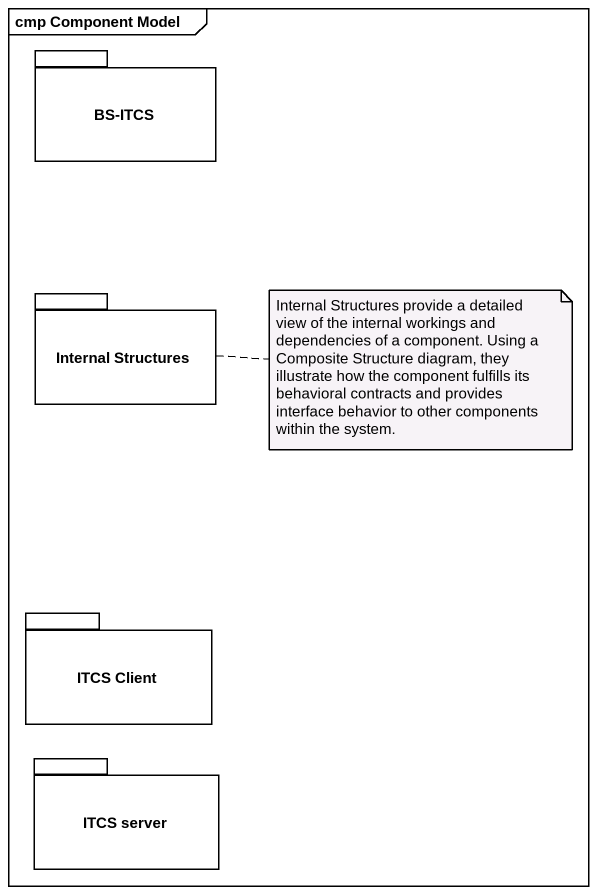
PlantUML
@startuml
mainframe cmp Component Model
package "BS-ITCS" as BS_ITCS {
}
package "Internal Structures" as Internal_Structures {
}
package "ITCS Client" as ITCS_Client {
}
package "ITCS server" as ITCS_server {
}
note right of Internal_Structures : Internal Structures provide a detailed view of the internal workings and dependencies of a component. Using a Composite Structure diagram, they illustrate how the component fulfills its behavioral contracts and provides interface behavior to other components within the system.
@enduml
